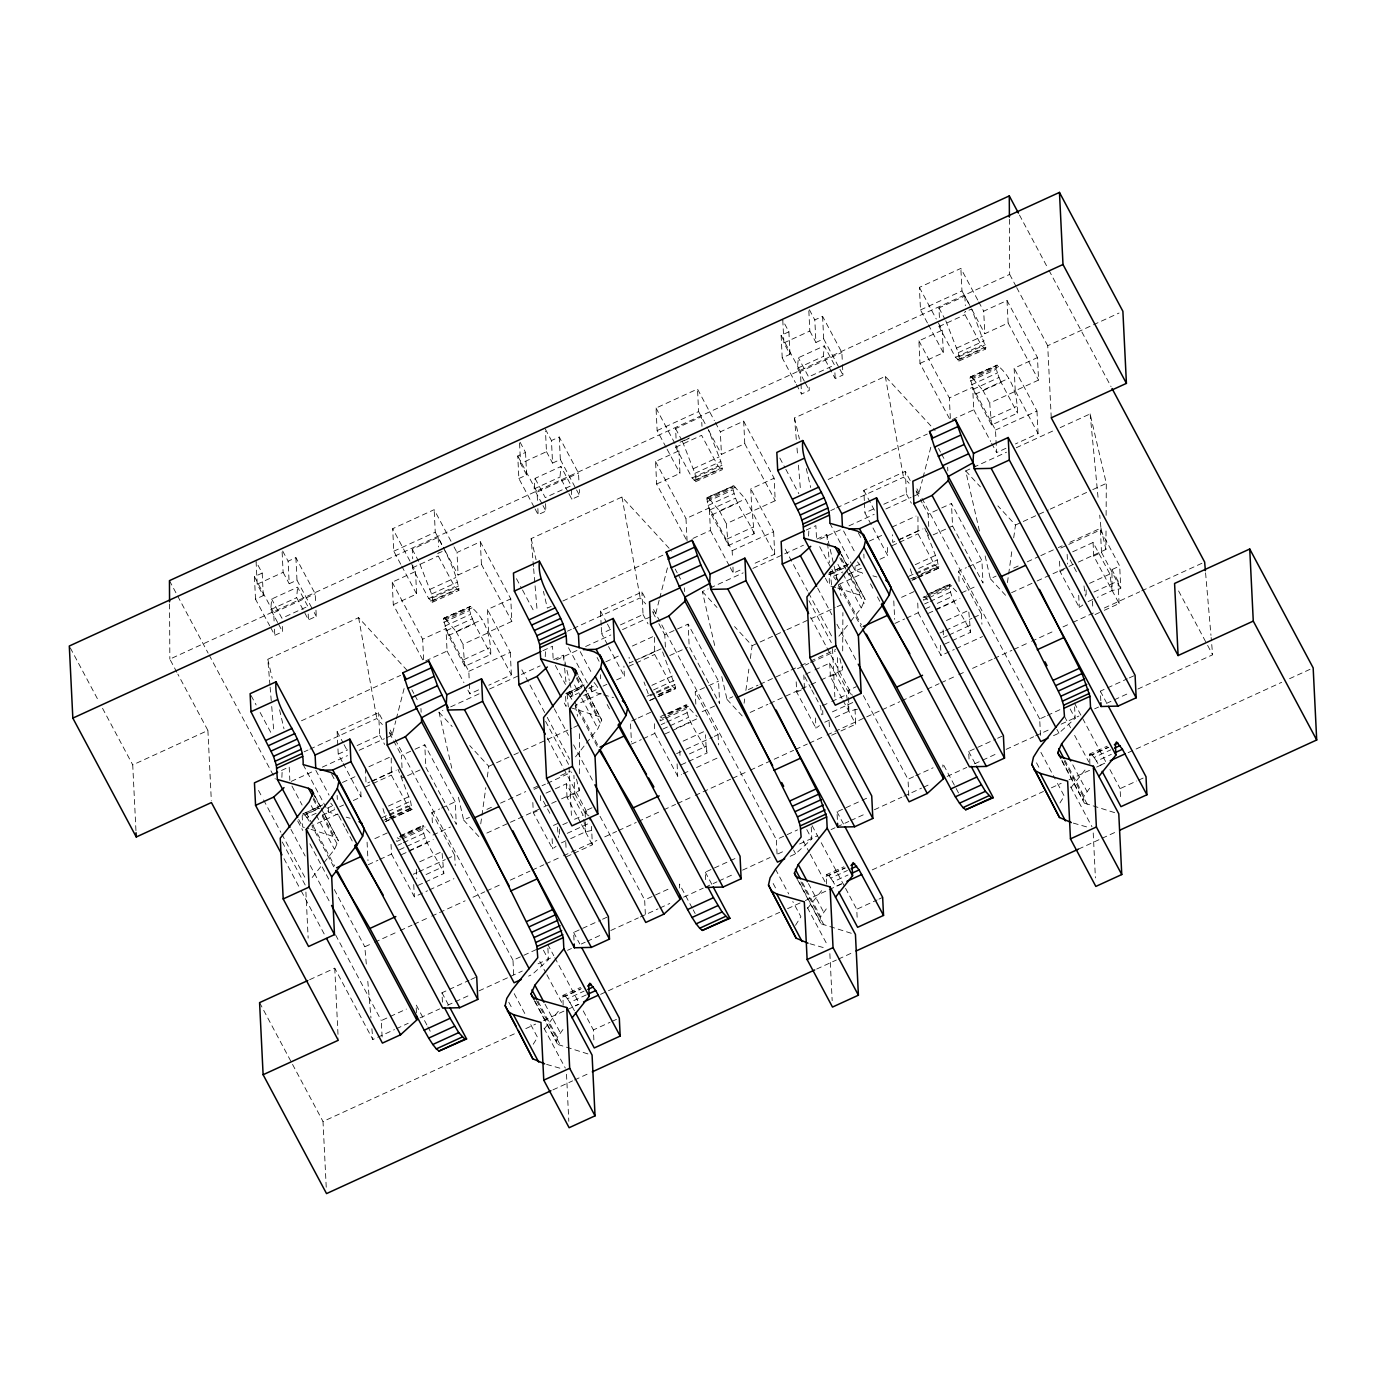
<?xml version="1.0" encoding="UTF-8"?>
<svg xmlns="http://www.w3.org/2000/svg" width="1386" height="1386" viewBox="0 0 1386 1386"><rect width="100%" height="100%" fill="white"/><g stroke="black" fill="none" stroke-linecap="round" stroke-linejoin="round"><path stroke-width="0.75" stroke-dasharray="5 3.75" d="M561.538 798.856L579.227 790.748L579.244 786.486M579.331 773.717L579.556 733.229M820.945 680.006L842.584 670.114L842.601 665.852M842.688 650.935L842.896 612.595M1078.412 562.075L1105.924 549.462L1106.045 528.153M1106.115 515.367L1106.305 483.419L1090.124 413.912L1057.068 429.054M281.878 777.39L282.259 768.935M545.235 656.739L545.512 650.398M808.592 536.087L808.956 527.633M277.633 622.505L270.738 609.563L271.673 599.047L297.592 587.162L307.831 606.358M315.973 610.169L316.268 616.32L308.489 619.871L296.656 597.678L297.592 587.162M541.978 503.707L534.078 488.911L535.031 478.395L560.949 466.51L571.188 485.706L545.27 497.591L535.031 478.395M567.896 491.822L559.996 477.044L560.949 466.51M804.348 381.202L797.435 368.26L798.371 357.744L824.289 345.876L834.528 365.055L808.61 376.94L798.371 357.744M842.48 364.778L842.965 375.017L835.204 378.586L823.353 356.393L824.289 345.876M419.871 564.033L431.583 593.988L433.004 602.217L428.742 598.596L412.335 567.844L412.993 564.57M391.614 818.814L411.988 809.476L410.568 801.247L398.077 769.351M432.137 602.39L458.922 590.349C456.444 571.69 446.431 554.157 438.167 537.37L412.248 549.254L412.716 558.818M682.449 441.441L694.923 473.336L696.344 481.583L692.099 477.962L675.692 447.21L676.351 443.918M658.679 696.465L675.328 688.842L675.536 687.283L661.434 648.7L639.206 658.87M695.495 481.739L722.262 469.698L720.859 461.469L708.367 429.556M945.789 320.79L958.28 352.685L959.701 360.932L955.456 357.311L939.05 326.559L939.691 323.267M918.329 577.512L938.686 568.191L937.265 559.944L924.774 528.049M958.835 361.088L985.619 349.047L985.81 347.505L971.707 308.922L964.309 312.318M563.132 1005.214L562.976 995.356L580.543 987.456M835.654 587.473L829.434 585.706L829.105 572.851L849.479 563.513M810.256 854.122L826.489 884.563L826.316 874.722L843.901 866.804M1089.846 763.911L1089.673 754.071L1107.241 746.17M480.734 823.89L481.635 817.497M481.93 815.366L485.81 787.646M487.3 776.974L488.79 766.319L469.75 745.633M744.091 703.239L744.68 698.977M745.876 690.453L748.856 669.126M750.346 658.471L752.13 645.668L734.563 626.576M1007.449 582.605L1008.332 576.195M1008.644 574.064L1012.213 548.475M1013.703 537.82L1015.488 525.017L997.92 505.925M411.988 809.476L407.744 805.855L391.32 775.103L391.233 756.513M458.922 590.349L454.677 586.728L438.271 555.977L438.912 552.685M675.328 688.842L671.084 685.221L654.677 654.469L654.573 635.862M938.686 568.191L934.441 564.57L918.034 533.818L917.93 515.211M985.619 349.047L981.375 345.426L964.968 314.691L965.609 311.4M443.347 619.698L443.624 618.312L470.478 606.444C485.412 618.485 490.731 636.07 490.783 654.417L464.864 666.285L448.458 635.55L443.347 619.698L469.265 607.813L469.542 606.427M425.346 882.033L443.849 873.544C437.456 857.691 423.527 843.242 422.609 825.571L431.358 834.355M665.592 714.24L660.048 716.787L660.169 720.859L663.859 719.161M728.222 545.651L726.333 523.7L752.251 511.815L754.14 533.766L728.222 545.651C721.829 529.781 707.882 515.332 706.981 497.661L733.835 485.793L745.408 498.977L774.722 554.209L752.113 564.57M688.686 761.382L707.207 752.91C700.814 737.04 686.867 722.591 685.966 704.92L697.21 716.649M754.14 533.766C747.747 517.914 733.818 503.465 732.899 485.793M927.217 598.509L923.509 600.207L923.388 596.153L928.36 600.519M970.044 378.395L970.321 377.009L997.192 365.159C1012.109 377.183 1017.428 394.785 1017.497 413.115L991.579 425L975.172 394.248L970.044 378.395L995.962 366.528L996.239 365.142M952.043 640.73L970.564 632.259C964.171 616.389 950.224 601.957 949.306 584.268L958.055 593.052M324.012 862.612L334.546 849.375L338.375 840.713L321.916 809.164M575.519 756.843L597.886 728.724L601.732 720.062L577.148 673.301M587.924 1053.914L557.657 1044.42L556.427 1041.406L557.311 1037.421L564.206 1027.771M850.709 621.309L861.243 608.073L865.072 599.41L848.63 567.862M851.281 933.28L821.014 923.769L819.784 920.754L820.668 916.77L827.563 907.12M1114.621 812.629L1084.354 803.118L1083.124 800.103L1084.025 796.118L1090.921 786.486M386.313 737.837L392.134 735.169L395.807 720.859M396.327 718.814L404.21 688.132M659.164 600.207L655.491 614.518L652.702 611.486M659.684 598.163L667.55 567.498M913.01 496.535L918.831 493.866L922.504 479.556M923.041 477.512L930.907 446.846M533.212 1044.247L537.543 1037.386L529.417 1022.175M795.495 925.328L800.9 916.735L792.775 901.524M1059.926 802.962L1064.24 796.084L1056.132 780.872M312.179 877.494L322.695 864.258M838.876 636.191L849.41 622.955M544.282 1028.914L560.446 1008.592M807.622 908.263L823.804 887.941M1070.98 787.629L1087.144 767.307M547.903 948.163L548.475 959.666L532.224 974.462L528.603 976.125M790.141 856.305L795.581 853.828L811.815 839.015L811.07 823.7M1053.499 735.671L1058.939 733.177L1075.172 718.364L1074.6 706.877M532.83 802.494L533.333 812.733L552.616 848.873L556.081 846.292M796.188 681.843L796.69 692.082L815.973 728.222L819.438 725.64M1059.528 561.191L1060.03 571.43L1079.313 607.57L1082.778 605.006M255.509 599.168L254.418 576.645L262.197 573.076L256.098 561.676L257.207 584.199L263.288 595.616L255.509 599.168L269.716 625.796M295.894 557.64L296.985 580.18L289.206 583.731L288.115 561.209L295.894 557.64L315.176 593.78L315.575 601.974M534.095 507.051L518.866 478.534L517.758 455.994L525.537 452.442L519.455 441.025M559.234 437.006L560.342 459.528L552.564 463.097L551.455 440.557L559.234 437.006L578.516 473.128L578.915 481.323M782.224 357.883L781.115 335.36L788.894 331.791L782.795 320.374L783.904 342.914L789.985 354.314L782.224 357.883L795.408 382.605M822.591 316.354L823.682 338.877L815.921 342.446L814.812 319.923L822.591 316.354L841.874 352.494L842.376 362.734M257.207 584.199L283.125 572.331L282.016 549.792L288.115 561.209M518.866 478.534L526.645 474.965L520.547 463.548L546.482 451.68L545.478 431.202M783.904 342.914L809.822 331.029L808.731 308.506L814.812 319.923M400.745 564.241L393.78 551.212L392.688 528.69L434.164 509.684L453.014 545.044M666.077 447.314L657.137 430.561L656.028 408.038L697.505 389.033L714.379 420.668M927.442 322.938L920.495 309.927L919.386 287.387L960.862 268.399L977.736 300.017M393.78 551.212L435.256 532.207L434.164 509.684M657.137 430.561L698.613 411.573L697.505 389.033M920.495 309.927L961.971 290.921L960.862 268.399M270.738 609.563L296.656 597.678M534.078 488.911L559.996 477.044M797.435 368.26L823.353 356.393M176.854 672.279L169.837 659.13L1009.666 274.393L1009.389 219.248M274.099 620.98L273.7 612.785L315.176 593.78M537.456 500.329L537.04 492.134L578.516 473.128M676.056 438.184L675.588 428.603L701.507 416.718L701.974 426.299M800.9 381.722L800.398 371.483L841.874 352.494M939.413 317.533L938.946 307.952L964.864 296.084L970.737 307.086M305.977 607.207L281.912 618.225L271.673 599.047M680.041 442.221L689.31 437.976M437.612 553.603L445.01 550.207M684.303 440.592L689.847 438.045M412.335 567.844L438.271 555.977M675.692 447.21L701.611 435.325L718.017 466.077L722.262 469.698M939.05 326.559L964.968 314.691M270.738 627.702L274.792 635.308L282.571 631.756L282.103 622.089M535.1 508.957L538.149 514.656L545.928 511.105L545.46 501.455M568.884 493.676L571.846 499.22L579.625 495.668L579.313 489.518M796.43 384.511L801.506 394.022L809.268 390.454L808.991 384.667M422.73 659.857L393.295 604.694L392.186 582.172L415.523 571.482L392.688 528.69M480.318 541.787L481.427 564.327L458.09 575.017L456.999 552.477L480.318 541.787L510.776 598.856L511.867 621.378L488.548 632.068L511.382 674.861L488.756 685.221M686.07 539.206L656.652 484.043L655.543 461.521L678.863 450.831L675.9 445.252M743.676 421.153L744.767 443.676L721.448 454.365L720.339 431.826L743.676 421.153L774.116 478.205L775.224 500.727L751.888 511.417L750.796 488.894L774.116 478.205M949.427 418.555L919.992 363.409L918.901 340.869L942.22 330.18L937.265 320.876M1007.016 300.502L1008.124 323.025L984.805 333.714L983.696 311.192L1007.016 300.502L1037.473 357.553L1038.564 380.076L1015.245 390.765L1038.079 433.558L1015.453 443.936M269.941 685.03L267.793 659.268L358.61 617.671L408.402 671.777M533.471 566.528L531.15 538.617L621.967 497.02L671.742 551.143M796.292 439.449L794.507 417.983L885.308 376.368L935.1 430.492M393.295 604.694L416.614 594.005L415.523 571.482M656.652 484.043L679.972 473.354L678.863 450.831M919.992 363.409L943.329 352.72L942.22 330.18M429.903 589.396L455.821 577.529M693.26 468.745L719.178 456.878M956.6 348.111L982.518 336.226M431.583 593.988L457.501 582.12M694.923 473.336L720.859 461.469M958.28 352.685L984.199 340.817M428.742 598.596L454.677 586.728M692.099 477.962L718.017 466.077M955.456 357.311L981.375 345.426M432.709 597.851L458.627 585.966M696.067 477.2L721.985 465.332M959.407 356.548L985.325 344.681M430.682 601.143L456.6 589.275M694.039 480.492L719.958 468.624M957.38 359.858L983.298 347.973M433.194 600.675L459.112 588.79M696.552 480.024L722.47 468.139M959.892 359.372L985.81 347.505M443.624 618.312L470.478 606.444M706.981 497.661L733.835 485.793M970.321 377.009L997.192 365.159M706.704 499.047L732.622 487.162M444.56 618.312L446.084 619.733L472.002 607.865M707.917 497.678L709.441 499.081L735.36 487.214M971.274 377.027L972.781 378.43L998.717 366.562M135.949 830.63L132.727 764.899L207.9 730.457L177.858 674.15M443.745 622.366L469.663 610.481L469.265 607.813M707.103 501.715L733.021 489.847M970.443 381.063L996.361 369.196L995.962 366.528M1051.246 417.81L1047.712 345.72L1119.039 313.045M444.802 626.108L470.72 614.241L469.663 610.481M708.142 505.457L734.06 493.589M971.499 384.823L997.418 372.938L996.361 369.196M423.631 659.701L422.643 639.223L445.963 628.534L468.797 671.326L469.3 681.565M488.548 632.068L487.439 609.545L510.776 598.856M687.092 541.112L685.983 518.572L709.32 507.882L732.154 550.675L732.553 558.87M950.346 418.416L949.341 397.938L972.66 387.248L995.495 430.041L996.603 452.564L1006.028 448.25M1015.245 390.765L1014.136 368.243L1037.473 357.553M446.413 630.63L472.331 618.745L470.72 614.241M709.771 509.979L735.689 498.094M973.111 389.327L999.029 377.46L997.418 372.938M446.084 619.733L456.133 631.514L482.051 619.629M709.441 499.081L719.49 510.862L745.408 498.977M972.781 378.43L982.83 390.211L1008.765 378.343M448.458 635.55L474.376 623.665L490.783 654.417M711.815 514.899L737.733 503.014M975.172 394.248L1001.09 382.38L1017.497 413.115M425.675 660.862L447.072 651.073L445.963 628.534M692.931 538.426L710.412 530.422L709.32 507.882M952.39 419.56L973.769 409.771L972.66 387.248M464.864 666.285L462.993 644.351L488.911 632.466M991.579 425L989.691 403.049L1015.609 391.181M301.472 720.772L400.623 675.346M551.212 606.358L547.331 608.142L543.416 591.285M562.889 601.004L663.981 554.695M828.187 479.469L927.321 434.043M463.738 659.667L489.656 647.782M727.078 539.015L753.014 527.148M990.436 418.364L1016.354 406.496M342.203 761.624L338.219 754.175L337.127 731.652L378.603 712.647L382.571 720.096M468.797 671.326L510.273 652.338L487.439 609.545M601.178 625.346L600.485 611.001L641.943 592.013L645.928 599.445M732.154 550.675L773.631 531.687L750.796 488.894M864.327 500.606L863.825 490.367L905.301 471.361L910.255 480.665M995.495 430.041L1036.971 411.036L1014.136 368.243M304.071 751.836L308.004 750.034M309.962 749.133L376.819 718.52L382.38 724.566M567.428 631.184L571.361 629.383M573.319 628.482L640.176 597.868L645.737 603.915M830.768 510.55L834.701 508.749M836.676 507.848L903.516 477.217L909.095 483.281M281.462 770.46L289.189 766.926L289.847 780.335M542.896 650.692L552.529 646.274L553.187 659.684M806.236 530.041L815.886 525.623L816.631 540.956M338.219 754.175L347.661 749.861M357.086 745.547L379.695 735.186L378.603 712.647M467.914 690.141L469.906 693.866L479.331 689.535M607.536 644.698L601.576 633.541L611.001 629.209M620.426 624.895L643.052 614.535L641.943 592.013M730.283 567.636L733.246 573.215L742.671 568.901M879.989 559.251L887.768 555.682L864.933 512.889L874.358 508.575M883.783 504.244L906.409 493.884L905.301 471.361M451.784 768.19L438.998 712.196L442.879 710.412M450.658 706.86L479.816 693.502M489.535 689.05L540.09 665.886M553.69 659.649L563.409 655.197L569.299 680.474M714.674 645.478L702.355 591.562L708.177 588.877M710.134 587.993L743.173 572.851M752.893 568.399L803.447 545.235M817.047 539.015L826.766 534.563L829.712 547.193M979.434 531.046L965.695 470.911L971.534 468.243M973.474 467.342L1006.531 452.2M1016.25 447.747L1055.127 429.937M291.233 781.392L314.518 770.72M322.28 767.168L347.505 755.613M359.147 750.276L384.372 738.721M556.514 659.857L577.858 650.069M585.62 646.517L610.845 634.961M622.505 629.625L651.611 616.302M819.871 539.206L841.215 529.435M848.977 525.866L874.202 514.31M885.845 508.974L911.07 497.418M389.379 757.362L365.315 768.381L366.06 783.696L369.767 781.999M632.362 646.032L652.737 636.711M892.012 527.096L916.077 516.06M342.463 782.466L356.063 776.229M402.027 767.74L401.438 755.439L413.097 750.103M415.038 749.22L424.757 744.767L455.214 801.818L456.306 824.341L425.866 767.29L424.757 744.767M605.821 661.815L619.421 655.578M665.384 647.089L664.778 634.805L688.114 624.116L718.554 681.167L719.663 703.707L689.206 646.638L688.114 624.116M869.161 541.164L882.778 534.927M928.741 526.437L928.135 514.154L939.795 508.801M941.735 507.917L951.454 503.465L981.912 560.516L983.003 583.056L952.563 525.987L951.454 503.465M371.604 781.15L391.978 771.829M633.107 661.365L629.417 663.062L629.123 657.31M634.961 660.516L655.335 651.177M918.675 530.526L892.757 542.411L892.393 534.753M372.158 781.219L396.223 770.2M898.856 539.934L922.937 528.898M302.408 814.136L322.782 804.816M565.765 693.502L584.268 685.013M305.163 813.028L319.975 806.236M568.52 692.376L583.333 685.585M848.527 564.102L830.023 572.574L835.983 579.92M318.849 808.194L302.183 815.834L302.72 827.009L308.957 828.776M580.336 688.392L565.523 695.183L566.077 706.358L563.028 700.658M828.88 574.532L847.4 566.06M303.309 813.877L304.833 815.02L319.646 808.246M365.402 786.988L370.963 784.441M372.817 783.592L391.32 775.103M566.666 693.225L568.191 694.386L581.15 688.444M628.759 666.337L634.32 663.79M636.157 662.941L654.677 654.469M831.548 573.735L846.361 566.943M892.116 545.686L897.66 543.156M899.514 542.307L918.034 533.818M304.833 815.02L306.878 817.532L316.129 813.287M327.235 808.211L332.796 805.664L334.39 808.125M568.191 694.386L570.218 696.881L577.633 693.502M588.738 688.409L596.136 685.013L597.747 687.473M833.575 576.247L842.827 572.002M855.786 566.06L859.493 564.362L861.087 566.822M339.674 806.773L343.572 804.989M353.291 800.536L361.053 796.967L360.655 788.79M420.027 769.958L402.529 777.979L399.549 772.4M603.031 686.122L606.912 684.337M616.631 679.885L624.41 676.333L623.908 666.094M669.767 655.543L687.265 647.539M933.125 534.892L952.563 525.987M322.228 815.28L335.187 809.355M583.731 695.477L598.544 688.703M848.942 573.995L861.901 568.052M337.803 813.963L311.885 825.831L334.719 868.624M601.16 693.312L575.242 705.197L598.076 747.99M838.582 584.545L862.664 573.509M388.53 805.994L408.887 796.655M651.87 685.342L672.245 676.021M915.228 564.691L935.585 555.37M388.34 811.416L410.568 801.247M653.551 689.933L673.925 680.595M918.762 568.433L937.265 559.944M488.79 766.319L494.577 763.669M496.517 762.768L511.971 755.699M513.894 754.816L521.638 751.264M523.561 750.38L571.864 728.256M573.804 727.373L579.591 724.705M752.13 645.668L784.978 630.613M786.919 629.729L835.221 607.605M837.144 606.721L842.948 604.071M1015.488 525.017L1021.291 522.366M1023.215 521.482L1048.336 509.979M1050.259 509.095L1090.834 490.505M1092.774 489.622L1106.305 483.419M381.808 817.74L387.37 815.193M389.223 814.344L407.744 805.855M647.019 696.24L654.417 692.844M656.271 691.995L671.084 685.221M908.523 576.437L914.067 573.891M915.921 573.042L934.441 564.57M389.483 815.28L411.694 805.11M654.677 693.797L649.116 696.326L644.005 682.033M656.531 692.948L675.051 684.459M916.181 573.995L938.391 563.807M383.749 820.287L387.456 818.589M389.31 817.74L409.667 808.402M658.211 694.542L673.024 687.751M910.446 578.984L914.154 577.286M921.551 573.891L936.364 567.117M389.968 818.104L412.179 807.934M658.87 694.906L675.536 687.283M912.958 578.499L916.666 576.819M918.52 575.97L938.876 566.631M385.204 821.517L388.912 819.819M390.765 818.97L411.122 809.649M650.415 700.017L655.959 697.487M657.813 696.638L674.48 688.998M911.901 580.232L915.609 578.534M917.463 577.685L937.82 568.347M386.07 821.361L389.761 819.663M649.41 700.71L656.825 697.314M912.768 580.058L916.475 578.36M374.861 838.634L390.402 831.496M432.38 822.747L431.878 812.508L439.657 808.939M441.597 808.055L455.214 801.818M636.261 718.866L630.422 721.552L631.427 742.03M638.201 717.983L651.818 711.746M695.824 704.14L695.235 691.857L706.895 686.52M708.835 685.62L718.554 681.167M901.558 597.331L915.158 591.094M959.077 581.444L958.575 571.205L966.354 567.654M968.294 566.753L981.912 560.516M400.398 835.741L422.609 825.571M667.446 713.409L685.966 704.92M927.095 594.455L949.306 584.268M399.48 836.607L423.544 825.588M668.381 713.409L686.902 704.937M931.738 592.775L950.259 584.286M400.121 837.127L422.332 826.957M669.022 713.946L685.689 706.306M923.111 597.539L926.818 595.841M928.672 594.992L949.029 585.654M401.004 838.01L425.069 826.992M688.426 706.34L662.508 718.225L660.048 716.787M925.848 597.574L951.784 585.689M400.519 839.795L396.812 841.493L396.691 837.439L399.151 838.859M402.373 838.946L422.73 829.625M665.713 718.312L686.087 708.974M929.07 597.661L949.427 588.322M397.869 845.235L401.559 843.554M403.413 842.705L423.787 833.367M661.209 724.601L664.916 722.903M666.77 722.054L687.127 712.716M924.566 603.95L928.273 602.252M930.127 601.403L950.484 592.082M458.42 797.227L463.634 820.044L469.456 817.376M486.919 809.372L492.74 806.704M500.502 803.152L525.727 791.597M533.506 788.028L541.268 784.476M560.672 775.588L570.374 771.136M721.777 676.576L726.992 699.393L732.813 696.725M748.336 689.604L758.038 685.169M759.978 684.286L789.084 670.945M791.025 670.062L798.786 666.493M800.727 665.609L808.488 662.058M810.429 661.157L835.654 649.601M985.134 555.925L990.332 578.742L996.153 576.074M1013.634 568.069L1019.455 565.401M1027.217 561.85L1038.859 556.514M1040.799 555.63L1056.323 548.51M1058.263 547.626L1062.144 545.859M1069.905 542.29L1100.952 528.066L1099.722 515.142M399.48 849.757L405.041 847.21M406.878 846.361L425.398 837.889M662.837 729.105L668.381 726.559M670.235 725.71L688.755 717.238M926.177 608.471L929.885 606.773M937.282 603.378L952.095 596.586M368.174 864.725L377.893 860.273M379.851 859.372L391.51 854.036L391.008 843.797M432.986 835.03L450.467 827.026M631.531 744.074L641.25 739.622M643.191 738.738L654.85 733.385L654.365 723.145M702.165 711.711L717.723 704.59M894.888 623.423L904.608 618.97M906.548 618.087L918.208 612.733L917.601 600.45M961.624 592.844L977.182 585.724M534.112 789.344L545.426 784.147M547.314 783.298L571.812 772.071M797.47 668.693L808.783 663.513M810.654 662.647L835.169 651.42M1060.81 548.042L1100.397 529.902L1119.68 566.042L1120.789 588.565L1112.161 590.557L1097.348 597.331M409.199 850.64L433.264 839.621M676.247 728.291L696.621 718.97M935.897 609.338L959.978 598.319M401.524 854.677L407.086 852.13M408.939 851.281L427.442 842.809M664.882 734.026L670.426 731.479M672.279 730.63L690.8 722.158M928.222 613.374L933.783 610.845M935.637 609.996L954.157 601.507M545.997 793.104L553.412 789.708M555.266 788.859L566.372 783.766L583.211 815.332L572.089 820.425M805.647 674.15L813.062 670.755M814.899 669.906L829.712 663.132L846.551 694.681L848.821 711.191L834.008 717.983M1072.695 551.819L1093.069 542.48L1109.909 574.029L1112.161 590.557L1111.918 569.611L1119.68 566.042M419.75 861.78L441.978 851.61L443.849 873.544M683.107 741.129L705.318 730.959M946.465 620.495L968.675 610.308L970.564 632.259M486.815 833.09L508.454 823.18M510.412 822.279L541.874 807.865M543.832 806.964L549.74 804.261M551.697 803.36L559.563 799.757M750.173 712.439L767.861 704.331M769.836 703.43L809.147 685.412M811.122 684.511L818.987 680.907M1011.555 592.688L1035.151 581.877M1037.109 580.977L1076.437 562.976M533.333 812.733L537.214 810.949M580.613 822.747L567.03 797.296L574.809 793.728L573.908 775.294M796.69 692.082L804.452 688.513L803.793 674.999M842.03 698.475L830.387 676.645L838.149 673.076L837.248 654.642M1060.03 571.43L1063.928 569.646M1104.295 610.325L1119.108 603.551L1093.727 555.994L1101.506 552.442L1100.397 529.902M413.236 874.289L417.013 872.574M418.901 871.707L445.287 859.615M447.176 858.748L454.712 855.301L431.878 812.508M676.593 753.655L684.13 750.19M686.018 749.324L712.404 737.248M714.292 736.382L718.069 734.649L695.235 691.857M939.933 633.004L943.71 631.271M945.598 630.405L971.984 618.329M973.873 617.463L981.409 613.998L958.575 571.205M426.056 874.549L442.723 866.926M689.414 753.915L706.08 746.274L705.509 734.788M943.502 637.508L947.21 635.81M949.063 634.961L969.42 625.623M417.931 885.429L423.492 882.882M681.288 764.777L686.832 762.231M944.646 644.126L950.19 641.579M553.447 825.45L559.286 822.782M585.29 817.186L585.204 810.897L592.983 807.345M857.432 709.216L848.821 711.191L848.561 690.245L856.34 686.694M562.837 824.653L570.252 821.274M822.487 705.717L829.885 702.321M831.739 701.472L846.551 694.681M1089.535 583.367L1109.909 574.029M391.51 854.036L414.345 896.829L427.529 890.782M429.417 889.916L453.932 878.689M654.85 733.385L677.685 776.177L681.462 774.445M683.35 773.596L688.998 770.997M696.552 767.549L719.161 757.172M918.208 612.733L941.042 655.526L954.244 649.48M956.132 648.631L982.518 636.538M567.22 833.332L589.448 823.163M832.432 711.85L852.788 702.511M1093.935 592.047L1118 581.011L1111.918 569.611M561.399 842.879L568.797 839.483M570.651 838.634L585.464 831.843L594.092 829.867M824.739 722.227L832.154 718.832M1088.097 601.576L1095.512 598.18M366.302 964.032L364.813 946.777L372.695 943.173M374.653 942.272L398.25 931.461M400.225 930.56L412.023 925.155M413.998 924.254L429.729 917.047M431.687 916.146L437.595 913.443M439.553 912.542L465.124 900.831M472.99 897.21L484.788 891.804M486.763 890.903L502.494 883.696M510.36 880.093L530.024 871.084M531.999 870.183L543.797 864.777M545.772 863.876L561.503 856.669M563.461 855.768L569.369 853.066M571.327 852.165L596.898 840.453M604.764 836.849L616.562 831.444M618.537 830.543L636.243 822.435M638.201 821.534L661.798 810.723M663.773 809.822L675.571 804.417M677.546 803.516L693.277 796.309M695.235 795.408L701.143 792.705M703.1 791.804L730.647 779.175M732.605 778.274L748.353 771.066M750.311 770.166L793.589 750.346M795.547 749.445L807.345 744.039M809.32 743.139L825.051 735.931M827.009 735.03L832.917 732.328M834.892 731.427L880.127 710.706M882.085 709.805L899.791 701.697M901.749 700.796L925.363 689.985M927.321 689.085L939.119 683.679M941.094 682.778L956.825 675.571M958.8 674.67L964.691 671.967M972.556 668.364L992.22 659.338M994.195 658.437L1011.901 650.329M1013.859 649.428L1029.59 642.22M1031.565 641.32L1055.162 630.509M1063.027 626.905L1070.893 623.302M1072.868 622.401L1096.465 611.59M1104.33 607.986L1139.742 591.77M1141.7 590.869L1202.667 562.941M566.476 856.721L572.037 854.174M573.891 853.326L592.394 844.836L591.493 826.402M831.687 735.221L839.084 731.825M840.938 730.976L855.751 724.185L854.954 707.813M1095.027 614.57L1102.442 611.174M309.702 979.677L334.754 968.19L372.817 1039.517L394.456 1029.607M382.103 1036.953L381.306 1020.581L406.393 1009.077M442.429 1002.182L441.961 992.792L468.97 980.404M470.911 979.521L476.697 976.87M513.686 974.583L512.993 960.255L536.139 949.635M574.012 940.124L573.631 932.466L600.658 920.096M602.581 919.213L608.367 916.544M645.356 914.258L644.663 899.93L669.75 888.443M705.682 879.642L705.318 872.14L728.464 861.538M730.405 860.654L736.191 858.003M777.044 853.932L776.333 839.604L797.556 829.885M837.369 819.472L836.988 811.815L860.152 801.212M862.075 800.328L869.802 796.794M908.818 795.668L908.003 779.279L913.807 776.628M915.73 775.744L933.09 767.792M969.039 759.008L968.658 751.489L995.685 739.119M997.608 738.236L1003.395 735.585M1040.488 735.342L1039.691 718.953L1045.477 716.302M1047.4 715.419L1062.837 708.35M1100.813 700.744L1100.345 691.164L1127.355 678.793M1129.278 677.91L1135.082 675.259M396.413 1028.707L408.212 1023.301M420.01 1017.896L439.691 1008.887M447.557 1005.283L453.447 1002.58M455.422 1001.68L471.153 994.472M479.019 990.869L522.297 971.032M538.028 963.824L551.784 957.518M567.532 950.311L571.465 948.509M581.288 944.005L585.221 942.203M587.196 941.302L602.927 934.095M610.793 930.491L638.322 917.878M640.297 916.978L658.004 908.87M659.961 907.969L669.802 903.464M683.558 897.158L703.239 888.149M705.197 887.248L716.995 881.842M718.97 880.942L734.701 873.734M742.567 870.131L770.114 857.501M777.979 853.897L785.845 850.294M799.601 843.987L817.307 835.879M831.08 829.573L835.013 827.771M836.971 826.87L848.769 821.465M850.744 820.564L866.475 813.357M874.341 809.753L901.888 797.141M903.845 796.24L921.551 788.132M923.509 787.231L931.375 783.627M947.123 776.42L966.787 767.411M974.653 763.807L980.56 761.105M982.518 760.204L998.249 752.996M1006.115 749.376L1033.661 736.763M1035.619 735.862L1049.393 729.556M1061.191 724.15L1078.897 716.042M1094.628 708.835L1098.561 707.033M1106.426 703.43L1112.334 700.727M1114.292 699.826L1130.023 692.619M1137.889 689.015L1212.629 654.781L1211.139 637.525M562.733 997.054L581.254 988.564M826.091 876.402L844.611 867.913M1089.448 755.751L1107.951 747.279M562.976 995.356L565.401 996.239L580.214 989.465M826.316 874.722L828.759 875.605L845.408 867.965M1089.673 754.071L1092.099 754.954L1108.765 747.314M565.401 996.239L567.428 998.752L584.095 991.129M828.759 875.605L830.786 878.1L847.452 870.477M1092.099 754.954L1094.143 757.466L1110.792 749.826M567.428 998.752L569.837 1002.442L586.503 994.802M830.786 878.1L833.194 881.791L848.007 875.016M1094.143 757.466L1096.534 761.139L1111.347 754.365M569.837 1002.442L572.453 1007.05L577.997 1004.521M841.354 883.87L835.793 886.416L833.194 881.791M1104.711 763.218L1099.15 765.765L1096.534 761.139M326.23 1187.23L323.007 1121.499L515.921 1033.124M525.779 1028.62L535.62 1024.098M543.485 1020.494L578.915 1004.261M600.571 994.351L606.479 991.631M608.454 990.73L779.712 912.283M787.577 908.679L803.326 901.454M805.301 900.553L842.705 883.419M872.227 869.888L1043.485 791.441M1051.368 787.837L1061.208 783.315M1069.074 779.712L1094.663 767.983M1096.638 767.082L1104.521 763.478M1128.135 752.65L1281.686 682.31M1289.552 678.707L1313.166 667.879M593.884 1039.933L593.381 1029.919L610.048 1022.296M611.902 1021.447L617.463 1018.901M857.137 917.289L856.739 909.285L877.113 899.947M878.949 899.098L882.657 897.4M1120.477 796.638L1120.096 788.634L1136.745 780.994M1138.599 780.145L1144.16 777.598M552.927 1089.881L572.609 1080.872M574.566 1079.971L590.315 1072.747M816.7 969.039L836.382 960.03M838.357 959.112L854.105 951.905M1078.516 849.098L1100.172 839.171M1102.13 838.27L1117.878 831.063M852.147 565.107L855.197 570.824L863.08 573.059M872.92 575.848L876.853 576.974M837.733 588.062L863.842 596.396M1073.336 823.111L1089.067 827.581M589.812 687.664L591.857 691.458L601.697 694.265M603.655 694.819L613.496 697.608M570.235 707.536L600.502 717.047M809.978 943.762L823.752 947.678M303.118 764.57L328.499 812.109L338.34 814.916M346.205 817.151L350.138 818.26M311.036 829.365L337.144 837.698M546.621 1064.396L562.37 1068.883M965.695 470.911L980.335 486.815M916.059 490.835L918.831 493.866M990.332 578.742L1005.664 595.391M702.355 591.562L716.995 607.466M726.992 699.393L742.307 716.042M438.998 712.196L452.183 726.524M389.345 732.137L392.134 735.169M463.634 820.044L478.95 836.694M857.466 561.85L859.493 564.362M594.109 682.501L596.136 685.013M330.752 803.152L332.796 805.664M570.218 696.881L571.829 699.341M306.878 817.532L309.269 821.222M1019.455 214.986L1047.937 268.382M1048.959 270.287L1111.035 386.607M1009.666 274.393L1015.678 285.655M1016.666 287.526L1047.712 345.72M1178.585 590.956L1206.617 643.52M1207.622 645.391L1212.629 654.781M1008.124 323.025L1038.564 380.076M978.724 301.888L983.696 311.192M961.971 290.921L970.893 307.657M971.898 309.528L984.805 333.714M1101.506 552.442L1120.789 588.565M938.946 307.952L944.819 318.953M982.83 390.211L989.691 403.049M1070.113 559.927L1073.093 565.488M1074.081 567.342L1078.048 574.774M919.386 287.387L936.26 319.023M928.429 324.809L943.329 352.72M973.769 409.771L990.643 441.406M991.648 443.26L996.603 452.564M918.901 340.869L949.341 397.938M1100.345 691.164L1106.426 702.581M938.547 448.406L940.557 452.165M941.544 454.036L945.564 461.555M1074.427 703.048L1105.889 762.005M1109.943 769.611L1120.096 788.634M1070.148 708.939L1075.172 718.364M1064.465 716.371L1070.564 727.771M1074.618 735.377L1088.824 762.005M1056.912 729.365L1058.939 733.177M1072.764 764.812L1086.97 791.441M1064.743 759.978L1084.025 796.118M1064.292 761.209L1087.629 804.954M916.891 488.825L920.945 496.431M921.967 498.336L1039.691 718.953M1061.815 760.169L1083.124 800.103M1062.04 761.278L1084.354 803.118M916.215 491.822L922.175 502.997M923.163 504.85L928.135 514.154M1070.685 786.867L1091.995 826.801M823.682 338.877L838.911 367.411M839.933 369.317L842.965 375.017M906.409 493.884L911.364 503.187M926.264 531.098L929.244 536.677M1040.903 752.338L1055.11 778.967M809.822 331.029L815.921 342.446M1036.52 762.837L1039.552 768.537M781.115 335.36L800.398 371.483M863.825 490.367L874.739 510.828M805.335 383.056L809.268 390.454M858.402 533.004L861.434 538.704M968.658 751.489L975.553 764.414M843.572 530.977L855.751 553.794M870.46 583.835L873.44 589.414M877.407 596.864L880.387 602.442M829.833 523.267L851.143 563.218M841.527 554.556L847.608 565.973M839.708 551.871L846.811 565.176M847.834 567.082L865.072 599.41M841.302 558.419L845.356 566.025M849.41 573.648L860.585 594.559M839.829 557.744L845.928 569.161M846.933 571.067L864.188 603.395M837.906 564.327L841.96 571.95M842.983 573.839L861.243 608.073M779.816 458.038L784.822 467.428M785.827 469.3L798.856 493.711M958.506 792.913L942.74 763.374L942.93 767.116M819.68 546.656L830.838 567.567M831.86 569.473L838.963 582.796M839.985 584.684L861.295 624.636M839.587 586.399L861.416 627.338M825.363 578.101L829.434 585.706M744.767 443.676L775.224 500.727M817.653 588.097L831.86 614.708M836.936 624.22L857.224 662.265M785.221 549.151L807.536 590.99M808.558 592.896L832.917 638.53M863.357 695.599L908.003 779.279M715.384 422.522L720.339 431.826M808.956 600.71L831.288 642.567M810.671 617.324L825.9 645.859M826.905 647.747L852.286 695.304M848.561 690.245L850.588 694.057M698.613 411.573L707.553 428.309M708.541 430.18L721.448 454.365M838.149 673.076L849.323 694.005M843 700.294L855.751 724.185M675.588 428.603L681.462 439.605M719.49 510.862L726.333 523.7M804.781 676.853L810.723 687.993M811.728 689.847L820.633 706.565L821.759 714.812M656.028 408.038L674.895 443.381M667.064 449.168L679.972 473.354M710.412 530.422L729.279 565.765M655.543 461.521L685.983 518.572M836.988 811.815L844.091 825.138M675.19 569.057L677.2 572.816M678.204 574.688L682.207 582.189M812.092 825.588L820.2 840.817M821.222 842.705L844.559 886.451M845.581 888.357L856.739 909.285M806.791 829.59L811.815 839.015M803.152 840.817L809.233 852.234M793.554 850.016L795.581 853.828M808.402 883.558L823.613 912.092M802.407 882.535L820.668 916.77M800.935 881.86L824.272 925.605M799.479 882.709L819.784 920.754M653.534 609.476L776.333 839.604M797.678 880.023L821.014 923.769M652.875 612.473L657.83 621.777M658.818 623.631L664.778 634.805M807.328 907.501L827.633 945.547M545.374 429.158L551.455 440.557M560.342 459.528L575.554 488.063M576.576 489.968L579.625 495.668M643.052 614.535L648.007 623.839M775.519 869.195L788.721 893.918M546.482 451.68L552.564 463.097M773.163 883.488L777.217 891.094M517.758 455.994L537.04 492.134M600.485 611.001L606.427 622.175M607.432 624.029L611.399 631.479M542.965 505.561L545.928 511.105M608.523 646.552L624.41 676.333M597.071 657.449L599.098 661.261M705.318 872.14L712.213 885.065M580.214 651.628L592.394 674.445M607.12 704.486L610.1 710.065M568.503 647.712L588.807 685.758M578.378 676.316L583.454 685.827M584.476 687.733L601.732 720.062M576.94 677.165L581.999 686.676M586.07 694.282L597.227 715.211M576.489 678.395L581.548 687.906M585.62 695.512L600.831 724.046M574.549 684.979L580.63 696.396M581.652 698.301L597.886 728.724M516.476 578.69L521.482 588.08M522.487 589.951L534.511 612.473M692.203 908.021L679.4 884.008L679.677 889.639M693.191 909.857L695.166 913.565M555.318 665.401L565.471 684.424M569.525 692.03L573.579 699.635M574.601 701.541L597.938 745.287M481.427 564.327L511.867 621.378M554.296 708.731L568.503 735.36M573.579 744.871L593.884 782.917M521.864 669.802L528.967 683.107M529.989 685.013L546.223 715.436M547.227 717.342L569.559 759.181M599.999 816.25L644.663 899.93M454.019 546.898L456.999 552.477M545.599 721.361L568.953 765.107M547.314 737.976L588.929 815.956M585.204 810.897L590.28 820.408M435.256 532.207L444.196 548.96M445.183 550.814L458.09 575.017M574.809 793.728L586.988 816.545M581.583 824.566L592.394 844.836M412.248 549.254L419.092 562.092M456.133 631.514L462.993 644.351M543.416 801.212L551.333 816.059M401.732 566.094L416.614 594.005M447.072 651.073L463.946 682.692M392.186 582.172L422.643 639.223M573.631 932.466L579.729 943.883M411.85 689.708L413.842 693.45M414.847 695.339L417.862 700.97M547.713 944.334L553.811 955.751M554.816 957.657L579.175 1003.291M583.246 1010.914L593.381 1029.919M543.451 950.242L548.475 959.666M572.453 1007.05L574.428 1010.775M539.795 961.468L545.893 972.868M546.898 974.774L562.127 1003.308M545.044 1004.209L560.273 1032.726M538.028 1001.281L557.311 1037.421M536.573 1000.605L560.932 1046.257M535.117 1001.454L556.427 1041.406M390.194 730.11L394.248 737.733M395.253 739.622L512.993 960.255M534.32 1000.675L557.657 1044.42M389.518 733.125L401.438 755.439M543.988 1028.152L565.297 1068.086M296.985 580.18L313.219 610.602M314.241 612.508L316.268 616.32M379.695 735.186L384.667 744.49M514.206 993.641L525.363 1014.569M283.125 572.331L289.206 583.731M508.801 1002.234L512.855 1009.84M254.418 576.645L273.7 612.785M337.127 731.652L343.087 742.809M344.075 744.68L348.042 752.113M278.621 624.358L282.571 631.756M343.191 763.478L361.053 796.967M331.687 774.289L334.736 780.006M441.961 992.792L448.856 1005.716M315.852 770.373L329.054 795.096M338.808 815.817L344.75 826.992M345.755 828.845L353.69 843.727M314.813 795.859L320.911 807.258M313.011 793.156L320.114 806.479M321.119 808.367L338.375 840.713M313.582 797.816L318.659 807.328M322.713 814.933L333.887 835.862M313.132 799.046L318.208 808.558M322.262 816.163L337.491 844.698M311.192 805.63L315.263 813.235M316.268 815.141L334.546 849.375M251.109 695.581L256.115 704.972M260.135 712.473L272.158 734.996M426.888 1024.982L416.043 1004.659L416.51 1014.05M427.858 1026.818L431.808 1034.199M291.961 786.053L302.113 805.058M306.167 812.681L312.266 824.081M313.271 825.987L334.58 865.921M298.666 819.403L302.72 827.009M169.456 580.647L208.125 653.118M209.147 655.024L275.277 778.967M297.661 820.928L302.754 830.457M309.875 843.797L329.21 880.041M334.303 889.569L364.813 946.777M290.956 829.382L305.163 856.011M310.239 865.522L330.526 903.551M258.506 790.436L262.578 798.041M263.583 799.947L280.838 832.293M281.86 834.181L306.202 879.833M335.637 934.996L381.306 1020.581M282.259 842.012L305.596 885.758M283.974 858.61L300.208 889.05M301.23 890.955L324.567 934.701M70.305 647.903L98.493 700.744M102.529 708.281L132.727 764.899M259.58 1002.632L323.007 1121.499M999.029 377.46L1001.09 382.38M472.331 618.745L474.376 623.665M910.221 568.762L912.473 575.692M382.969 808.54L386.261 819.802M1100.952 528.066L1105.924 549.462M830.197 549.306L833.627 564.05M834.129 566.146L838.045 583.004M838.53 585.1L840.99 595.634M794.507 417.983L799.41 439.033M806.271 468.537L810.689 487.491M839.864 658.437L842.584 670.114M569.785 682.588L573.215 697.331M575.19 705.751L577.633 716.285M531.15 538.617L536.053 559.684M576.507 779.088L579.227 790.748M267.793 659.268L272.21 678.222M279.574 709.823L283.974 728.776M885.308 376.368L903.516 477.217M621.967 497.02L640.176 597.868M358.61 617.671L376.819 718.52M706.08 746.274L707.207 752.91M1083.991 585.914L1085.394 596.24M583.766 819.455L585.464 831.843L585.308 819.282M557.276 827.199L558.697 837.525M1090.124 413.912L1098.093 497.92M826.766 534.563L829.417 562.56M830.249 571.171L831.669 586.243M563.409 655.197L564.431 665.973M564.639 668.121L566.285 685.36M567.099 693.97L568.329 706.895M1205.577 572.816L1210.966 635.36M367.792 981.288L370.963 1017.948M371.881 1028.741L372.817 1039.517M797.002 448.025L797.712 456.618M798.423 465.194L800.571 490.956M533.645 568.676L534.892 583.697M535.083 585.845L537.214 611.607M270.114 687.179L271.552 704.348M271.725 706.496L273.874 732.258M1118 581.011L1119.108 603.551M1093.069 542.48L1093.727 555.994M1092.48 601.091L1092.774 607.224M1093.225 832.969L1095.408 877.875M1078.706 595.287L1079.313 607.57M1067.151 554.348L1067.618 564.015M1036.971 411.036L1038.079 433.558M981.409 613.998L981.912 624.237M964.864 296.084L965.332 305.648M947.66 467.186L947.833 470.928M943.121 629.85L943.416 635.585M940.54 645.287L941.042 655.526M893.779 600.9L894.68 619.334M887.369 547.487L887.768 555.682M864.431 502.65L864.933 512.889M863.842 554.088L864.032 558.177M855.006 566.735L855.197 570.824M834.909 372.782L835.204 378.586M832.501 648.648L834.857 696.829M829.712 663.132L830.387 676.645M829.123 721.725L829.521 729.92M829.867 953.62L832.172 1000.657M801.004 383.783L801.506 394.022M815.47 717.983L815.973 728.222M788.894 331.791L789.985 354.314M773.631 531.687L774.722 554.209M732.951 567.065L733.246 573.215M718.069 734.649L718.572 744.888M684.303 587.837L684.493 591.579M679.781 750.484L680.058 756.236M677.096 763.894L677.685 776.177M601.281 627.39L601.576 633.541M600.485 674.722L600.675 678.828M591.545 685.342L591.857 691.458M571.379 489.57L571.846 499.22M569.057 767.203L571.413 815.384M566.372 783.766L567.03 797.296M565.783 842.376L566.181 850.571M566.51 1074.271L568.814 1121.309M537.855 508.523L538.149 514.656M552.113 838.617L552.616 848.873M525.537 452.442L526.645 474.965M540.453 795.651L540.817 803.378M519.559 443.07L520.547 463.548M510.273 652.338L511.382 674.861M469.404 683.61L469.906 693.866M454.712 855.301L455.214 865.54M438.167 537.37L438.634 546.95M420.946 708.471L421.136 712.231M416.337 869.23L416.805 878.793M413.738 884.545L414.345 896.829M367.082 842.186L367.983 860.619M337.127 795.373L337.335 799.462M328.291 808.038L328.499 812.109M334.754 968.19L338.184 1038.166M308.212 614.085L308.489 619.871M305.908 892.047L308.16 938.114M274.497 629.175L274.792 635.308M262.197 573.076L263.288 595.616M207.9 730.457L211.313 800.432M1086.087 589.864L1086.174 596.136M822.747 710.498L822.799 714.691M559.372 829.053L559.476 837.439M169.577 603.984L169.837 659.13"/><path stroke-width="1.5" d="M446.777 694.732L481.514 678.811L608.367 916.544L609.476 939.084L591.337 947.4L574.393 947.781L447.522 710.048L446.309 704.088L446.777 694.732L428.742 660.931L402.824 672.799L407.83 688.392L415.869 707.016L474.688 817.705L534.078 937.56L536.902 946.517L537.768 957.657L512.179 989.829L506.774 998.422L505.145 1005.734L532.761 1058.8L544.663 1063.842M710.134 574.081L744.871 558.16L871.725 795.91L872.833 818.433L854.677 826.749L837.733 827.13L710.879 589.396L709.667 583.437L710.134 574.081L692.099 540.28L666.181 552.148L671.188 567.74L679.227 586.365L738.045 697.071L797.435 816.908L800.259 825.883L801.125 837.005L775.519 869.195L770.114 877.771L768.485 885.082L796.118 938.149L808.003 943.19M973.492 453.43L1008.211 437.526L1135.082 675.259L1136.173 697.782L1118.034 706.098L1101.09 706.496L974.237 468.745L973.024 462.785L973.492 453.43L955.456 419.629L929.521 431.514L934.528 447.089L942.567 465.713L1001.402 576.42L1060.792 696.257L1063.616 705.231L1064.465 716.371L1038.876 748.544L1033.471 757.137L1031.842 764.431L1059.476 817.497L1071.361 822.556M277.356 779.452L308.506 788.305L311.781 790.141L313.011 793.156L309.165 801.818L280.232 838.201L283.194 898.942L308.576 946.499L334.494 934.614L309.113 887.075L306.289 829.348L331.895 797.175L337.3 788.582L338.929 781.288L336.677 775.762L330.682 772.4L303.118 764.57C304.452 733.87 272.903 712.369 276.039 681.825L250.121 693.693L250.987 711.728L273.527 756.34L276.351 765.297L277.356 779.452L297.644 817.497M334.494 934.614L331.67 876.905L357.259 844.715L362.664 836.139L364.293 828.828L336.677 775.762M540.696 658.818L571.864 667.654L575.121 669.49L576.351 672.505L572.522 681.184L543.572 717.567L546.552 778.308L571.916 825.848L597.834 813.98L572.47 766.423L569.646 708.696L595.235 676.524L600.64 667.948L602.269 660.637L600.017 655.11L594.022 651.749L566.476 643.918C567.81 613.218 536.261 591.718 539.379 561.174L513.461 573.059L514.345 591.077L536.867 635.689L539.691 644.646L540.696 658.818L561.001 696.846M507.397 1011.243L513.392 1014.621L540.938 1022.452L543.762 1080.162L569.126 1127.719L595.044 1115.834L592.082 1055.11L566.718 1007.553L535.55 998.7L532.293 996.863L531.063 993.849L534.892 985.186L563.842 948.804L563.288 937.629L555.336 914.829L512.768 830.699M597.834 813.98L595.01 756.254L620.616 724.081L626.022 715.488L627.65 708.177L600.017 655.11M804.053 538.166L835.204 547.02L838.478 548.856L839.708 551.871L835.862 560.533L806.929 596.916L809.892 657.657L835.273 705.197L861.191 693.329L835.827 645.772L833.003 588.062L858.592 555.873L863.998 547.297L865.626 539.986L863.374 534.459L857.38 531.098L829.833 523.267C831.15 492.584 799.618 471.084 802.737 440.523L776.818 452.408L777.702 470.426L800.224 515.038L803.048 524.012L804.053 538.166L824.358 576.195M770.737 890.609L776.732 893.97L804.296 901.801L807.12 959.528L832.484 1007.068L858.402 995.2L855.439 934.459L830.058 886.901L798.908 878.048L795.633 876.212L794.403 873.197L798.249 864.535L827.182 828.152L826.645 816.978L818.693 794.178L776.125 710.065M861.191 693.329L858.367 635.602L883.956 603.43L889.362 594.837L891.007 587.543L863.374 534.459M1034.095 769.958L1040.089 773.319L1067.636 781.15L1070.46 838.876L1095.841 886.416L1121.759 874.549L1118.779 813.807L1093.415 766.267L1062.265 757.414L1058.991 755.578L1057.761 752.563L1061.589 743.884L1090.539 707.501L1089.985 696.326L1082.05 673.527L1039.465 589.414M572.106 1017.844L589.206 996.343L588.669 985.169L589.795 983.211L595.755 990.574L620.183 1036.07L594.265 1047.955L575.433 1012.629M835.463 897.21L852.563 875.709L852.009 864.535L853.152 862.577L859.112 869.923L883.54 915.418L857.622 927.303L838.773 891.978M1098.803 776.558L1115.903 755.058L1115.366 743.884L1116.51 741.926L1122.452 749.272L1146.898 794.784L1120.962 806.652L1102.13 771.344M281.947 854.815L255.561 805.37L273.7 797.054L284.026 787.629M521.344 979.452L514.085 982.778L387.231 745.044L405.37 736.728L421.604 721.915L421.413 717.861L446.309 704.088L437.508 685.741L428.742 660.931M545.287 734.164L518.901 684.719L537.04 676.403L547.383 666.978M784.701 858.8L777.442 862.127L650.588 624.393L668.728 616.077L684.961 601.264L684.771 597.21L709.667 583.437L700.866 565.09L692.099 540.28M808.644 613.513L782.258 564.067L800.398 555.751L810.741 546.327M1048.041 738.166L1040.782 741.493L913.928 503.742L932.068 495.426L948.319 480.63L948.111 476.576L973.024 462.785L964.206 444.456L955.456 419.629M326.594 938.495L382.415 1043.104L400.554 1034.788L416.788 1019.975L416.597 1015.921M589.951 817.844L645.755 922.452L663.911 914.136L680.145 899.341L679.937 895.287M853.291 697.21L909.112 801.801L927.251 793.502L943.502 778.689L943.294 774.635M1018.433 213.08L1009.285 195.911L169.456 580.647L169.56 601.87M1178.1 655.543L1174.583 583.454L1249.739 549.012L1253.273 621.101L1178.1 655.543L1051.246 417.81L1126.42 383.368L1122.885 311.278L1059.458 192.411L69.3 646.015L72.834 718.121L136.261 836.988L211.417 802.546L338.288 1040.28L263.115 1074.722L326.542 1193.589L550.952 1090.782M72.834 718.121L1062.993 264.501L1059.458 192.411M250.987 711.728L276.923 699.843M514.345 591.077L540.263 579.192M777.702 470.426L803.62 458.558M266.216 740.245L292.134 728.378M529.573 619.611L555.491 607.726M792.913 498.96L818.831 487.075M404.851 679.937L430.769 668.052M668.191 559.286L694.126 547.418M931.548 438.634L957.466 426.767M268.867 745.477L294.785 733.61M532.207 624.826L558.125 612.958M795.564 504.192L821.482 492.307M271.344 750.969L297.262 739.085M407.83 688.392L433.749 676.524M534.701 630.318L560.62 618.451M671.188 567.74L697.106 555.873M798.059 509.667L823.977 497.799M934.528 447.089L960.463 435.221M273.527 756.34L299.445 744.455M536.867 635.689L562.785 623.821M800.224 515.038L826.143 503.17M411.59 697.626L437.508 685.741M674.947 576.974L700.866 565.09M938.287 456.323L964.206 444.456M275.225 761.226L301.143 749.358M538.582 640.575L564.5 628.707M801.922 519.941L827.858 508.056M276.351 765.297L302.269 753.43M539.691 644.646L565.627 632.778M803.048 524.012L828.967 512.127M276.802 768.277L302.72 756.409M540.159 647.626L566.077 635.758M803.516 526.992L829.434 515.107M415.869 707.016L441.787 695.131M679.227 586.365L705.145 574.497M942.567 465.713L968.485 453.846M277.616 772.227L254.452 782.83L255.561 805.37M315.765 768.45L315.107 755.041L349.844 739.136L476.697 976.87L477.806 999.41L459.65 1007.709L442.706 1008.107L355.44 844.542M416.995 708.367L386.122 722.504L387.231 745.044M540.956 651.576L517.81 662.179L518.901 684.719M579.105 647.799L578.464 634.407L613.184 618.485L740.055 856.236L741.146 878.759L723.007 887.075L706.063 887.456L618.78 723.89M680.353 587.716L649.48 601.87L650.588 624.393M804.313 530.925L781.15 541.545L782.258 564.067M842.463 527.165L841.804 513.756L876.541 497.834L1003.395 735.585L1004.503 758.107L986.364 766.423L969.42 766.804L882.137 603.239M943.71 467.065L912.837 481.219L913.928 503.742M320.097 770.269L332.796 769.975L350.935 761.659L349.844 739.136M447.522 710.048L464.466 709.649L482.623 701.333L481.514 678.811M583.437 649.618L596.153 649.324L614.293 641.025L613.184 618.485M710.879 589.396L727.823 588.998L745.963 580.699L744.871 558.16M848.908 528.932L859.493 528.69L877.65 520.374L876.541 497.834M974.237 468.745L991.181 468.364L1009.32 460.048L1008.211 437.526M336.573 867.775L360.637 856.756L383.16 895.027M599.93 747.141L623.995 736.105L646.517 774.393M863.27 626.489L887.335 615.453L909.857 653.742M283.194 898.942L309.113 887.075M546.552 778.308L572.47 766.423M809.892 657.657L835.827 645.772M474.688 817.705L498.752 806.687M738.045 697.071L762.109 686.035M1001.402 576.42L1025.467 565.401M335.81 870.477L369.906 928.447L395.824 916.562M599.15 749.826L633.263 807.795L659.182 795.91M862.508 629.175L896.621 687.144L922.539 675.277M307.779 980.56L259.58 1002.632L263.115 1074.722M510.55 891.042L536.469 879.157M773.89 770.391L799.809 758.523M1037.248 649.739L1063.166 637.872M526.784 921.465L552.702 909.597M790.124 800.831L816.059 788.946M1053.481 680.179L1079.399 668.295M529.417 926.697L555.336 914.829M792.775 806.046L818.693 794.178M1056.132 685.412L1082.05 673.527M531.912 932.189L557.83 920.321M795.269 811.538L821.188 799.67M1058.609 690.886L1084.528 679.019M534.078 937.56L560.013 925.692M797.435 816.908L823.353 805.041M1060.792 696.257L1086.711 684.389M535.793 942.445L561.711 930.578M799.133 821.794L825.068 809.926M1062.49 701.16L1088.408 689.275M536.902 946.517L562.837 934.649M800.259 825.883L826.177 813.998M1063.616 705.231L1089.535 693.346M537.37 949.497L563.288 937.629M800.727 828.863L826.645 816.978M1064.067 708.211L1089.985 696.326M369.906 928.447L424.203 1030.196L450.121 1018.312L458.731 1032.605L464.934 1039.188L466.597 1038.946L449.844 1007.553M633.263 807.795L687.56 909.545L713.478 897.678L722.089 911.971L728.291 918.537L729.937 918.294L713.201 886.919M896.621 687.144L950.9 788.894L976.835 777.026L985.429 791.319L991.631 797.886L993.294 797.66L976.541 766.267M424.203 1030.196L428.672 1038.114L454.608 1026.229M687.56 909.545L692.03 917.463L717.948 905.595M950.9 788.894L955.387 796.811L981.305 784.944M428.672 1038.114L432.813 1044.49L458.731 1032.605M692.03 917.463L696.17 923.838L722.089 911.971M955.387 796.811L959.51 803.187L985.429 791.319M432.813 1044.49L436.33 1048.89L462.248 1037.023M696.17 923.838L699.687 928.239L725.606 916.371M959.51 803.187L963.045 807.605L988.963 795.72M436.33 1048.89L439.015 1051.056L464.934 1039.188M699.687 928.239L702.355 930.404L728.291 918.537M963.045 807.605L965.713 809.753L991.631 797.886M466.597 1038.946L439.015 1051.056M729.937 918.294L702.355 930.404M993.294 797.66L965.713 809.753M587.612 986.07L591.32 984.372M850.969 865.418L854.677 863.721M1114.327 744.767L1118.017 743.087M587.803 989.431L593.347 986.884M851.143 868.779L856.704 866.233M1114.5 748.128L1120.061 745.581M588.357 993.953L595.755 990.574M851.697 873.319L859.112 869.923M1115.054 752.667L1122.452 749.272M583.558 1001.974L598.371 995.183M846.915 881.323L861.728 874.531M1110.255 760.671L1125.068 753.88M543.762 1080.162L569.681 1068.294L566.718 1007.553M807.12 959.528L833.038 947.643L830.058 886.901M1070.46 838.876L1096.378 826.992L1093.415 766.267M592.29 1071.846L814.725 969.94M856.063 951.004L1078.516 849.098M1119.853 830.162L1316.7 739.985L1313.166 667.879L1249.739 549.012M885.741 580.336L888.738 582.016M622.401 700.97L625.398 702.667M359.043 821.621L362.041 823.301M648.631 777.979L653.897 786.953M1062.993 264.501L1126.42 383.368M1253.273 621.101L1316.7 739.985M1112.04 388.513L1204.642 562.04L1205.387 570.668M1009.32 460.048L1136.173 697.782M991.181 468.364L1118.034 706.098M1108.453 706.392L1146.014 776.749L1146.898 794.784M973.024 462.785L975.034 466.562M1090.539 707.501L1115.903 755.058M929.521 431.514L932.535 437.144M948.319 480.63L1035.966 644.906M1045.009 661.85L1047.019 665.626M932.068 495.426L1055.889 727.459M1061.589 743.884L1070.737 761.001M1058.644 748.579L1063.72 758.09M1057.761 752.563L1060.81 758.263M1096.378 826.992L1121.759 874.549M1040.089 773.319L1065.453 820.876M1031.842 764.431L1059.476 817.497M877.65 520.374L1004.503 758.107M865.626 539.986L891.007 587.543M859.493 528.69L878.776 564.812M880.803 568.624L986.364 766.423M863.998 547.297L889.362 594.837M802.737 440.523L841.804 513.756M971.118 766.319L976.835 777.026M858.592 555.873L883.956 603.43M881.392 604.296L887.335 615.453M838.478 548.856L840.505 552.65M835.204 547.02L839.275 554.625M866.371 634.147L943.502 778.689M833.003 588.062L858.367 635.602M800.398 555.751L816.631 586.191M858.246 664.171L927.251 793.502M745.963 580.699L872.833 818.433M727.823 588.998L854.677 826.749M845.113 827.026L882.657 897.4L883.54 915.418M709.667 583.437L711.676 587.214M827.182 828.152L852.563 875.709M666.181 552.148L669.178 557.778M684.961 601.264L772.626 765.557M781.669 782.501L783.679 786.278M668.728 616.077L792.532 848.111M798.249 864.535L807.38 881.652M795.304 869.23L800.38 878.724M794.403 873.197L797.452 878.915M833.038 947.643L858.402 995.2M776.732 893.97L802.113 941.527M768.485 885.082L796.118 938.149M614.293 641.025L741.146 878.759M596.153 649.324L723.007 887.075M600.64 667.948L626.022 715.488M539.379 561.174L578.464 634.407M707.761 886.971L713.478 897.678M595.235 676.524L620.616 724.081M618.035 724.947L623.995 736.105M575.121 669.49L577.148 673.301M571.864 667.654L575.918 675.277M600.987 750.987L680.145 899.341M569.646 708.696L595.01 756.254M537.04 676.403L553.291 706.843M594.889 784.805L663.911 914.136M482.623 701.333L609.476 939.084M464.466 709.649L591.337 947.4M581.756 947.678L619.299 1018.052L620.183 1036.07M446.309 704.088L448.336 707.848M563.842 948.804L589.206 996.343M402.824 672.799L405.838 678.43M421.604 721.915L509.268 886.191M405.37 736.728L529.192 968.762M534.892 985.186L544.022 1002.303M531.947 989.864L537.023 999.375M531.063 993.849L534.095 999.566M569.681 1068.294L595.044 1115.834M513.392 1014.621L538.756 1062.161M505.145 1005.734L516.302 1026.645M518.329 1030.456L532.761 1058.8M350.935 761.659L477.806 999.41M332.796 769.975L459.65 1007.709M337.3 788.582L362.664 836.139M276.039 681.825L315.107 755.041M331.895 797.175L357.259 844.715M444.421 1007.622L450.121 1018.312M354.677 845.599L360.637 856.756M311.781 790.141L313.808 793.953M308.506 788.305L312.56 795.91M337.63 871.638L416.788 1019.975M306.289 829.348L331.67 876.905M273.7 797.054L289.934 827.477M331.549 905.456L400.554 1034.788M1100.9 702.667L1101.09 706.496M837.56 823.301L837.733 827.13M574.202 943.953L574.393 947.781M136.053 832.743L136.261 836.988M1009.285 195.911L1009.389 217.117"/></g></svg>
